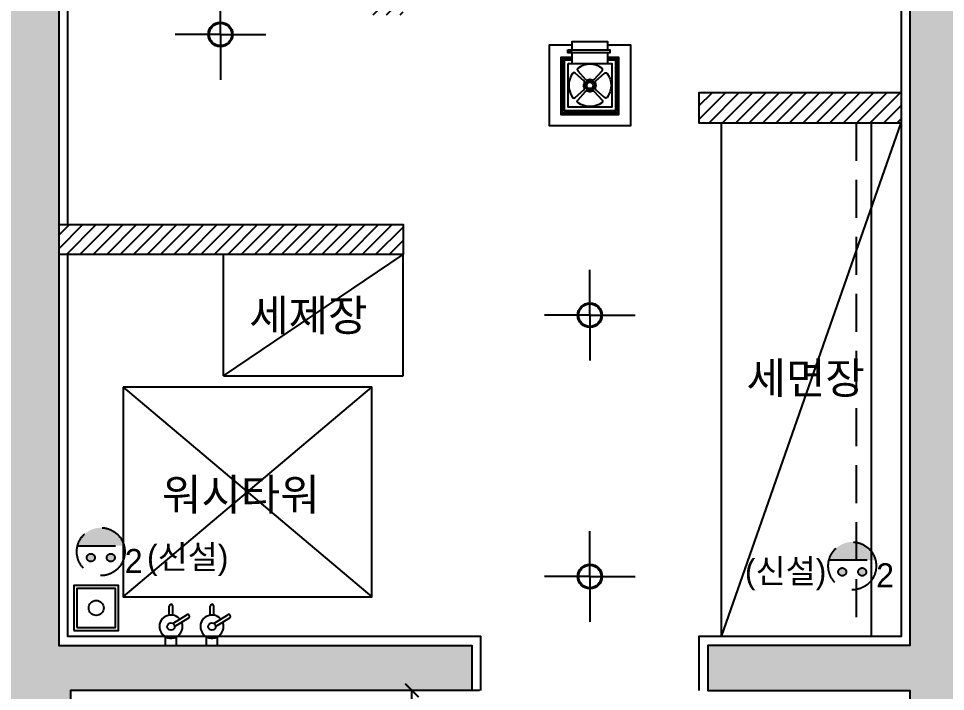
# Model space of a CAD drawing. Header units: millimetres. Extents: x -551172 to 227904, y -3435 to 261611.
# Drawn here: x 169756 to 172852, y 88343 to 90590 of the extents above; entities that cross this region are included whole.
import ezdxf

# ---------------------------------------------------------------- set-up
doc = ezdxf.new("R2010")
doc.units = ezdxf.units.MM
doc.header["$LTSCALE"] = 100
doc.header["$PDMODE"] = 3
doc.linetypes.add('HIDDENX2', pattern=[19.05, 12.7, -6.35])
doc.layers.get('DEFPOINTS').update_dxf_attribs({"color": 248})
for name, color, linetype in [('3TI-CE-LIGHT', 6, 'Continuous'), ('C-LIGHT', 5, 'Continuous'), ('C-LIGHT(IN)', 10, 'HIDDENX2'), ('E-DIM(IN)', 14, 'Continuous'), ('F-HAT', 251, 'Continuous'), ('F-HAT @ 1', 251, 'Continuous'), ('F-LEVEL', 7, 'Continuous'), ('F-WALL1', 2, 'Continuous'), ('F-WALL2', 3, 'Continuous'), ('전기', 7, 'Continuous')]:
    doc.layers.add(name, color=color, linetype=linetype)
doc.styles.add('YOURNAME', font='HYWULM.TTF')
doc.styles.add('휴먼엑스포', font='Expo M.ttf')
doc.dimstyles.new('YOURNAME-50', dxfattribs={"dimscale": 50, "dimtxt": 1.8, "dimasz": 0.9, "dimexe": 1, "dimexo": 3, "dimgap": 0.7, "dimtad": 1, "dimdec": 0, "dimzin": 0, "dimdsep": 46, "dimtxsty": 'YOURNAME', "dimblk": 'ARCHTICK', "dimcen": 0, "dimclrd": 1, "dimclre": 1, "dimclrt": 7, "dimadec": 0, "dimazin": 0, "dimtfac": 1, "dimtdec": 0, "dimtix": 1, "dimtmove": 2, "dimatfit": 3, "dimldrblk": 'ARCHTICK', "dimfxl": 0, "dimtolj": 1, "dimtzin": 0, "dimarcsym": 0})
pattern_1 = [(45, (25200, 0), (-22.4506403, 22.4506403), [])]

# ---------------------------------------------------------------- blocks, each defined once
blk = doc.blocks.new('수전')
for p, q in [((-24.3, 101), (-24.3, 131.2)), ((-12.2, 101), (-12.2, 131.2)), ((-12, 73.4), (34.5, 102.3)), ((-6, 62.8), (40.9, 92)), ((-36.5, 0), (-36.5, 28.7)), ((0, 0), (0, 28.7))]:
    blk.add_line(p, q)
blk.add_circle((-18.3, 62.8), 12.3)
for centre, radius, start, end in [((-18.3, 131.2), 6.08, 0, 180), ((-18.3, 62.8), 38.7, 40.3337, 22.2294), ((37.7, 97.2), 6.08, 301.901, 121.901)]:
    blk.add_arc(centre, radius, start, end)
blk = doc.blocks.new('_ArchTick')
at = {"color": 0, "linetype": 'ByBlock', "const_width": 0.15}
blk.add_lwpolyline([(-0.5, -0.5), (0.5, 0.5)], dxfattribs=at)
blk = doc.blocks.new('*D399')
at = {"layer": 'DEFPOINTS', "color": 0}
for p in [(171070, 88346.8), (171445.6, 88346.8), (171445.6, 87451.8)]:
    blk.add_point(p, dxfattribs=at)
at = {"layer": 'E-DIM(IN)', "lineweight": -2}
for p, q in [((171295.6, 88346.8), (171020, 88346.8)), ((171070, 87451.8), (171070, 88346.8)), ((171295.6, 87451.8), (171020, 87451.8))]:
    blk.add_line(p, q, dxfattribs=at)
at = {"layer": 'E-DIM(IN)', "lineweight": -2, "xscale": 45, "yscale": 45, "zscale": 45}
for p, rotation in [((171070, 88346.8), 90), ((171070, 87451.8), 270)]:
    blk.add_blockref('_ArchTick', p, dxfattribs=dict(at, rotation=rotation))
at = {"layer": 'E-DIM(IN)', "color": 7, "insert": (170988.2, 87899.3), "char_height": 90, "attachment_point": 5, "rotation": 90, "style": 'YOURNAME'}
blk.add_mtext('\\A1;895', dxfattribs=at)

msp = doc.modelspace()

# ---------------------------------------------------------------- hatches: boundary and pattern name
at = {"layer": 'C-LIGHT(IN)', "ltscale": 0.1}
h = msp.add_hatch(color=256, dxfattribs=at)
h.dxf.hatch_style = 1
h.paths.add_polyline_path([(169953.6, 88829.8, -0.341999), (170031.1, 88889.8, -0.341999), (170108.5, 88829.8)])
h.paths.add_polyline_path([(169997.7, 88803.1, -1), (169997.7, 88776.4, -1)])
h.paths.add_polyline_path([(170064.4, 88803.1, -1), (170064.4, 88776.4, -1)])
h = msp.add_hatch(color=256, dxfattribs=at)
h.dxf.hatch_style = 1
h.paths.add_polyline_path([(172463.3, 88782.2, -0.341999), (172540.7, 88842.2, -0.341999), (172618.2, 88782.2)])
h.paths.add_polyline_path([(172507.4, 88755.5, -1), (172507.4, 88728.9, -1)])
h.paths.add_polyline_path([(172574, 88755.5, -1), (172574, 88728.9, -1)])
at = {"layer": 'F-HAT'}
h = msp.add_hatch(color=256, dxfattribs=at)
h.dxf.hatch_style = 1
h.paths.add_polyline_path([(171200.6, 91301.8), (171242.1, 91616.8), (169842.1, 91616.8), (169842.1, 93089.8), (170417.1, 93089.8), (170417.1, 93320.8), (169642.1, 93320.8), (169642.1, 79859.8), (170676.6, 79859.8), (170676.6, 80052.8), (169906.6, 80052.8), (169906.6, 81641.8), (170689.6, 81641.8), (170689.6, 81891.8), (169929.6, 81891.8), (169929.6, 86096.8), (171020.6, 86096.8), (171020.6, 86256.8), (169929.6, 86256.8), (169929.6, 88346.8), (171270.6, 88346.8), (171270.6, 88496.8), (169890.6, 88496.8), (169890.6, 91301.8)])
h.paths.add_polyline_path([(172733.6, 91301.8), (172733.6, 88496.8), (172058.6, 88496.8), (172058.6, 88346.8), (172733.6, 88346.8), (172733.6, 86256.8), (171870.6, 86256.8), (171870.6, 86096.8), (173420.6, 86096.8), (173420.6, 86256.8), (172905.6, 86256.8), (172905.6, 87608.8), (173605.6, 87608.8), (173605.6, 87763.8), (172895.6, 87763.8), (172895.6, 91300.8), (173685.6, 91300.8), (173685.6, 91915.8), (172900.6, 91915.8), (172900.6, 93120.8), (173660.6, 93120.8), (173660.6, 93320.8), (172034.6, 93320.8), (172034.6, 93089.8), (172744.6, 93089.8), (172744.6, 92186.8), (172002.1, 92186.8), (172002.1, 91616.8), (172043.6, 91301.8)])
h.paths.add_polyline_path([(172152.1, 91616.8), (172152.1, 92036.8), (172744.6, 92036.8), (172744.6, 91616.8)], flags=16)
h.paths.add_polyline_path([(172900.6, 91450.8), (172900.6, 91765.8), (173535.6, 91765.8), (173535.6, 91450.8)], flags=16)
h.paths.add_polyline_path([(174648.6, 86256.8), (174375.6, 86256.8), (174375.6, 86096.8), (174420.6, 86096.8), (174420.6, 81891.8), (173988.6, 81891.8), (173988.6, 81641.8), (174648.6, 81641.8), (174648.6, 81836.8)])
h.paths.add_polyline_path([(174601.6, 80059.8), (174601.6, 80694.8), (174406.6, 80694.8), (174406.6, 80402.8), (174406.6, 80059.8), (174396.6, 80059.8), (174396.6, 79859.8), (175111.6, 79859.8), (175111.6, 80059.8)])
h.paths.add_polyline_path([(180195.6, 80469.8), (180700.6, 80469.8), (180700.6, 80724.8), (180195.6, 80724.8), (180195.6, 85991.8), (182135.6, 85991.8), (182135.6, 85371.8), (182285.6, 85371.8), (182285.6, 85689.8), (182600.6, 85689.8), (182600.6, 85847.8), (182320.6, 85847.8), (182320.6, 86194.8), (180004.6, 86194.8), (180004.6, 80059.8), (179494.6, 80059.8), (179494.6, 79859.8), (180195.6, 79859.8), (180195.6, 80044.8)])
h.paths.add_polyline_path([(180195.6, 80044.8), (180195.6, 79859.8), (181840.6, 79859.8, 0.191132), (183208.8, 80469.8), (182995.6, 80469.8), (182973.9, 80469.8, -0.151278), (181840.6, 80044.8)])
h.paths.add_polyline_path([(184198.6, 80469.8), (184198.6, 80669.8), (183685.6, 80669.8), (183685.6, 85689.8), (183730.6, 85689.8), (183730.6, 85847.8), (183450.6, 85847.8), (183450.6, 85689.8), (183495.6, 85689.8), (183495.6, 80724.8), (182995.6, 80724.8), (182995.6, 80469.8)])
h.paths.add_polyline_path([(187180.6, 80469.8), (187180.6, 89425.8), (184290.6, 89425.8), (184290.6, 88310.8), (184205.6, 88310.8), (184205.6, 88150.8), (184290.6, 88150.8), (184290.6, 87350.8), (184450.6, 87350.8), (184450.6, 89200.8), (186980.6, 89200.8), (186980.6, 87505.8), (185235.6, 87505.8), (185235.6, 87350.8), (186165.6, 87350.8), (186165.6, 86142.8), (184900.6, 86142.8), (184900.6, 85847.8), (184580.6, 85847.8), (184580.6, 85689.8), (184895.6, 85689.8), (184895.6, 85364.8), (185048.6, 85364.8), (185048.6, 85984.8), (186988.6, 85984.8), (186988.6, 80669.8), (186478.6, 80669.8), (186478.6, 80469.8)])
h.paths.add_polyline_path([(186320.6, 86142.8), (186320.6, 87350.8), (186980.6, 87350.8), (186980.6, 86142.8)], flags=16)
h.paths.add_polyline_path([(180785.6, 87650.8), (180785.6, 87805.8), (178380.6, 87805.8), (178380.6, 92845.8), (178890.6, 92845.8), (178890.6, 93045.8), (178380.6, 93045.8), (178380.6, 93320.8), (177665.6, 93320.8), (177665.6, 93120.8), (178200.6, 93120.8), (178200.6, 90795.8), (177800.6, 90795.8), (177800.6, 90550.8), (178195.6, 90550.8), (178195.6, 87650.8)])
h.paths.add_polyline_path([(181875.6, 88310.8), (181875.6, 91102.8), (182645.6, 91102.8), (182645.6, 93045.8), (181405.6, 93045.8), (181405.6, 92845.8), (182437.6, 92845.8), (182437.6, 91575.8), (181685.6, 91575.8), (181685.6, 87805.8), (181635.6, 87805.8), (181635.6, 87650.8), (181870.6, 87650.8), (181870.6, 88150.8), (182290.6, 88150.8), (182290.6, 88310.8)])
h.paths.add_polyline_path([(181875.6, 91202.8), (181875.6, 91475.8), (182437.6, 91475.8), (182437.6, 91202.8)], flags=16)
h.paths.add_polyline_path([(184290.6, 90422.8), (184550.6, 90422.8), (184550.6, 91232.8), (184290.6, 91232.8)])
h.paths.add_polyline_path([(176170.6, 91300.8), (176170.6, 90550.8), (176440.6, 90550.8), (176440.6, 91640.8), (175170.6, 91640.8), (175170.6, 91300.8)])
h = msp.add_hatch(dxfattribs=at)
h.set_pattern_fill('ANSI31', color=256, scale=10)
h.set_pattern_definition(pattern_1)
h.paths.add_polyline_path([(171040.6, 91301.8), (170940.6, 91301.8), (170940.6, 90601.8), (171040.6, 90601.8)])
h.paths.add_polyline_path([(171040.6, 89901.8), (169890.6, 89901.8), (169890.6, 89801.8), (171040.6, 89801.8)])
h = msp.add_hatch(dxfattribs=at)
h.set_pattern_fill('ANSI31', color=256, scale=10)
h.set_pattern_definition(pattern_1)
h.paths.add_polyline_path([(172703.6, 90241.8), (172703.6, 90341.8), (172028.6, 90341.8), (172028.6, 90241.8)])

# ---------------------------------------------------------------- linework, layer by layer
at = {"layer": '3TI-CE-LIGHT', "color": 1}
for p, q in [((170430.6, 90536.8), (170430.6, 90688)), ((170430.6, 90536.8), (170279.4, 90536.8)), ((170430.6, 90536.8), (170581.8, 90536.8)), ((170430.6, 90536.8), (170430.6, 90385.6)), ((171664.6, 89599.3), (171664.6, 89750.5)), ((171664.6, 89599.3), (171513.4, 89599.3)), ((171664.6, 89599.3), (171815.8, 89599.3)), ((171664.6, 89599.3), (171664.6, 89448.1)), ((171664.6, 88726.8), (171664.6, 88878)), ((171664.6, 88726.8), (171513.4, 88726.8)), ((171664.6, 88726.8), (171815.8, 88726.8)), ((171664.6, 88726.8), (171664.6, 88575.6))]:
    msp.add_line(p, q, dxfattribs=at)
for centre in [(170430.6, 90536.8), (171664.6, 89599.3), (171664.6, 88726.8)]:
    msp.add_circle(centre, 37.5, dxfattribs=at)
at = {"layer": 'C-LIGHT'}
for centre in [(170430.6, 90536.8), (171664.6, 89599.3), (171664.6, 88726.8)]:
    msp.add_circle(centre, 41, dxfattribs=at)
at = {"layer": 'C-LIGHT(IN)', "ltscale": 0.1}
for p, q in [((172553.6, 90241.8), (172553.6, 88526.8)), ((169953.6, 88829.8), (170108.5, 88829.8)), ((172463.3, 88782.2), (172618.2, 88782.2))]:
    msp.add_line(p, q, dxfattribs=at)
for centre, radius in [((170031.1, 88809.8), 80), ((172540.7, 88762.2), 80), ((169997.7, 88789.8), 13.3), ((170064.4, 88789.8), 13.3), ((172507.4, 88742.2), 13.3), ((172574, 88742.2), 13.3)]:
    msp.add_circle(centre, radius, dxfattribs=at)
at = {"layer": 'F-HAT'}
for p, q in [((172103.6, 88526.8), (172103.6, 90241.8)), ((172103.6, 88526.8), (172703.6, 90241.8)), ((170440.6, 89396.8), (171040.6, 89801.8)), ((170440.6, 89396.8), (170440.6, 89801.8)), ((171040.6, 89801.8), (170440.6, 89801.8)), ((171040.6, 89396.8), (171040.6, 89801.8)), ((170440.6, 89396.8), (171040.6, 89396.8)), ((170106.1, 88658.5), (170936.1, 89358.5)), ((170106.1, 89358.5), (170936.1, 88658.5))]:
    msp.add_line(p, q, dxfattribs=at)
for points in [[(170106.1, 89358.5), (170106.1, 88658.5), (170936.1, 88658.5), (170936.1, 89358.5)], [(169940.6, 88546.8), (170090.6, 88546.8), (170090.6, 88696.8), (169940.6, 88696.8)], [(169950.6, 88556.8), (170080.6, 88556.8), (170080.6, 88686.8), (169950.6, 88686.8)]]:
    msp.add_lwpolyline(points, close=True, dxfattribs=at)
msp.add_circle((170015.6, 88621.8), 25, dxfattribs=at)
at = {"layer": 'F-LEVEL'}
msp.add_line((172603.6, 90241.8), (172603.6, 88526.8), dxfattribs=at)
at = {"layer": 'F-WALL1'}
msp.add_lwpolyline([(169642.1, 79859.8), (169642.1, 93320.8), (170417.1, 93320.8), (170417.1, 93089.8), (169842.1, 93089.8), (169842.1, 91616.8), (171242.1, 91616.8), (171200.6, 91301.8), (169890.6, 91301.8), (169890.6, 88496.8), (171270.6, 88496.8), (171270.6, 88346.8), (169929.6, 88346.8), (169929.6, 86256.8), (171020.6, 86256.8), (171020.6, 86096.8), (169929.6, 86096.8), (169929.6, 81891.8), (170689.6, 81891.8), (170689.6, 81641.8), (169906.6, 81641.8), (169906.6, 80052.8), (170676.6, 80052.8), (170676.6, 79859.8)], close=True, dxfattribs=at)
msp.add_lwpolyline([(172002.1, 92186.8), (172002.1, 91616.8), (172043.6, 91301.8), (172733.6, 91301.8), (172733.6, 88496.8), (172058.6, 88496.8), (172058.6, 88346.8), (172733.6, 88346.8), (172733.6, 86256.8)], dxfattribs=at)
at = {"layer": 'F-WALL2', "color": 4}
for points in [[(171040.6, 91271.8), (171294.6, 91271.8), (171294.6, 91409.3), (171949.6, 91409.3), (171949.6, 91271.8), (172703.6, 91271.8), (172703.6, 88526.8), (172028.6, 88526.8), (172028.6, 88346.8)], [(169920.6, 89901.8), (169920.6, 91271.8), (170940.6, 91271.8)], [(171300.6, 88346.8), (171300.6, 88526.8), (169920.6, 88526.8), (169920.6, 89801.8)]]:
    msp.add_lwpolyline(points, dxfattribs=at)
at = {"layer": 'F-WALL2'}
for points in [[(172703.6, 90341.8), (172028.6, 90341.8), (172028.6, 90241.8), (172703.6, 90241.8)], [(169890.6, 89901.8), (171040.6, 89901.8), (171040.6, 89801.8), (169890.6, 89801.8)]]:
    msp.add_lwpolyline(points, dxfattribs=at)
at = {"layer": '전기'}
for p, q in [((171593, 90481.2), (171599.6, 90481.2)), ((171593, 90480), (171599.6, 90480)), ((171602.1, 90485.4), (171602.1, 90475.7))]:
    msp.add_line(p, q, dxfattribs=at)
for points in [[(171724.6, 90501.6), (171799.6, 90501.6), (171799.6, 90231.6), (171529.6, 90231.6), (171529.6, 90501.6), (171604.6, 90501.6)], [(171724.6, 90485.4), (171724.6, 90512.3), (171604.6, 90512.3), (171604.6, 90485.4)], [(171724.6, 90460.8), (171760.6, 90460.8), (171760.6, 90268.8), (171568.6, 90268.8), (171568.6, 90460.8), (171604.6, 90460.8)], [(171604.6, 90475.7), (171604.6, 90439.8)], [(171724.6, 90439.8), (171724.6, 90475.7)], [(171724.6, 90457.2), (171757.6, 90457.2), (171757.6, 90272.4), (171571.6, 90272.4), (171571.6, 90457.2), (171604.6, 90457.2)], [(171724.6, 90457.8), (171755.8, 90457.8), (171755.8, 90275.4), (171573.4, 90275.4), (171573.4, 90457.8), (171604.6, 90457.8)], [(171724.6, 90451.8), (171749.8, 90451.8), (171749.8, 90281.4), (171579.4, 90281.4), (171579.4, 90451.8), (171604.6, 90451.8)]]:
    msp.add_lwpolyline(points, dxfattribs=at)
for points in [[(171590.3, 90485.4), (171731.3, 90485.4), (171731.3, 90475.7), (171590.3, 90475.7)], [(171591.4, 90439.8), (171737.8, 90439.8), (171737.8, 90293.4), (171591.4, 90293.4)]]:
    msp.add_lwpolyline(points, close=True, dxfattribs=at)
for points in [[(171672.2, 90385.1, 0.33806), (171679.3, 90386.5), (171705.4, 90415.4, 0.443276), (171704.5, 90424.3, 0.328529), (171624.8, 90424.3, 0.443276), (171623.9, 90415.4), (171649.9, 90386.5, 0.33806), (171657.1, 90385.1, -0.237434)], [(171646.1, 90374.1, 0.33806), (171644.7, 90381.3), (171615.8, 90407.3, 0.443276), (171606.9, 90406.4, 0.328529), (171606.9, 90326.7, 0.443276), (171615.8, 90325.8), (171644.7, 90351.9, 0.33806), (171646.1, 90359, -0.237434)], [(171683.2, 90374.1, -0.33806), (171684.5, 90381.3), (171713.5, 90407.3, -0.443276), (171722.3, 90406.4, -0.328529), (171722.3, 90326.7, -0.443276), (171713.5, 90325.8), (171684.5, 90351.9, -0.33806), (171683.2, 90359, 0.237434)], [(171672.2, 90348, -0.33806), (171679.3, 90346.7), (171705.4, 90317.7, -0.443276), (171704.5, 90308.9, -0.328529), (171624.8, 90308.9, -0.443276), (171623.9, 90317.7), (171649.9, 90346.7, -0.33806), (171657.1, 90348, 0.237434)]]:
    msp.add_lwpolyline(points, format="xyb", close=True, dxfattribs=at)
for centre, radius in [((171596.3, 90480.6), 3.4), ((171664.6, 90366.6), 16.8), ((171664.6, 90366.6), 10.8)]:
    msp.add_circle(centre, radius, dxfattribs=at)

# ---------------------------------------------------------------- block references
at = {"layer": 'F-HAT', "extrusion": (0, 0, -1), "xscale": -1, "zscale": -1}
for p in [(-170283.7, 88496.8), (-170420.6, 88496.8)]:
    msp.add_blockref('수전', p, dxfattribs=at)

# ---------------------------------------------------------------- texts
at = {"layer": 'C-LIGHT(IN)', "ltscale": 0.1, "style": '휴먼엑스포'}
for s, p in [('2', (170111.1, 88738.7)), ('(신설)', (170185.3, 88752.3)), ('(신설)', (172182.2, 88704.7)), ('2', (172620.7, 88691.1))]:
    msp.add_text(s, height=80, dxfattribs=at).set_placement(p)
at = {"layer": 'F-HAT @ 1', "style": 'YOURNAME'}
for s, p in [('세제장', (170526.7, 89546.6)), ('세면장', (172187.4, 89336.9)), ('워시타워', (170235.2, 88948.2))]:
    msp.add_text(s, height=105, dxfattribs=at).set_placement(p)

# ---------------------------------------------------------------- dimensions: what is measured, and where the dimension line sits
at = {"layer": 'E-DIM(IN)'}
dim = msp.add_linear_dim(base=(171070, 88346.8), p1=(171445.6, 87451.8), p2=(171445.6, 88346.8), angle=90, dimstyle='YOURNAME-50', override={"dimclrd": 256, "dimclre": 256}, dxfattribs=at)
dim.commit()
dim.dimension.update_dxf_attribs({"geometry": '*D399', "text_midpoint": (170988.2, 87899.3)})

doc.saveas('drawing.dxf')
